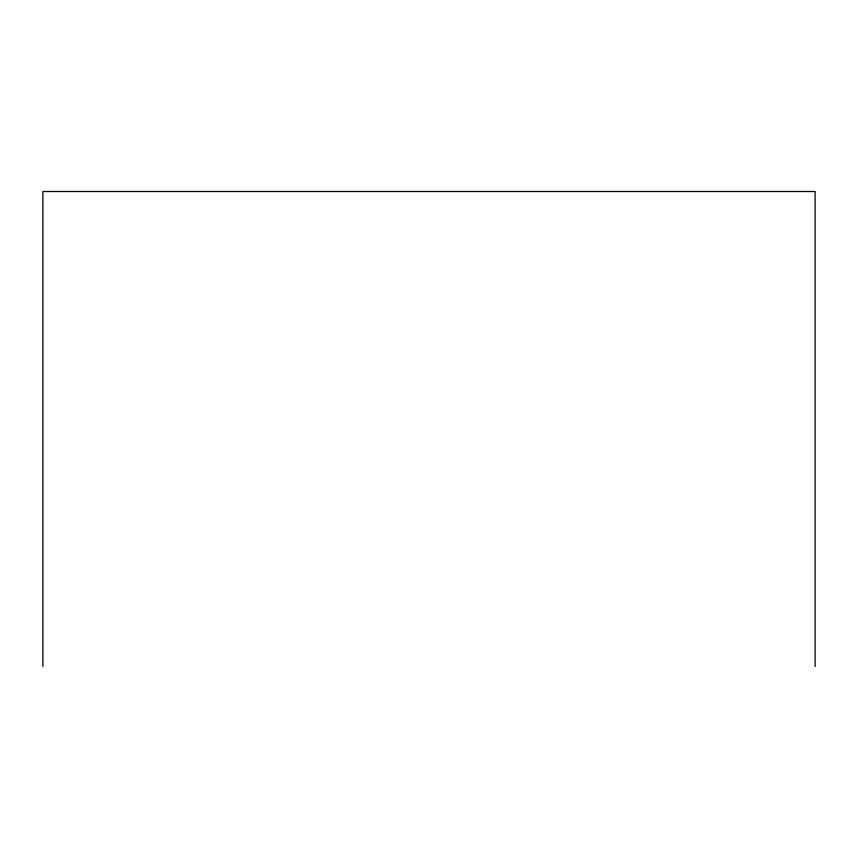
<?xml version="1.0" encoding="UTF-8"?>
<svg xmlns="http://www.w3.org/2000/svg" width="858" height="858" viewBox="0 0 858 858"><rect width="100%" height="100%" fill="white"/><g stroke="black" fill="none" stroke-linecap="round" stroke-linejoin="round"><path stroke-width="1.29" d="M815.1 666.494L815.1 191.506L42.9 191.506L42.9 666.494"/></g></svg>
